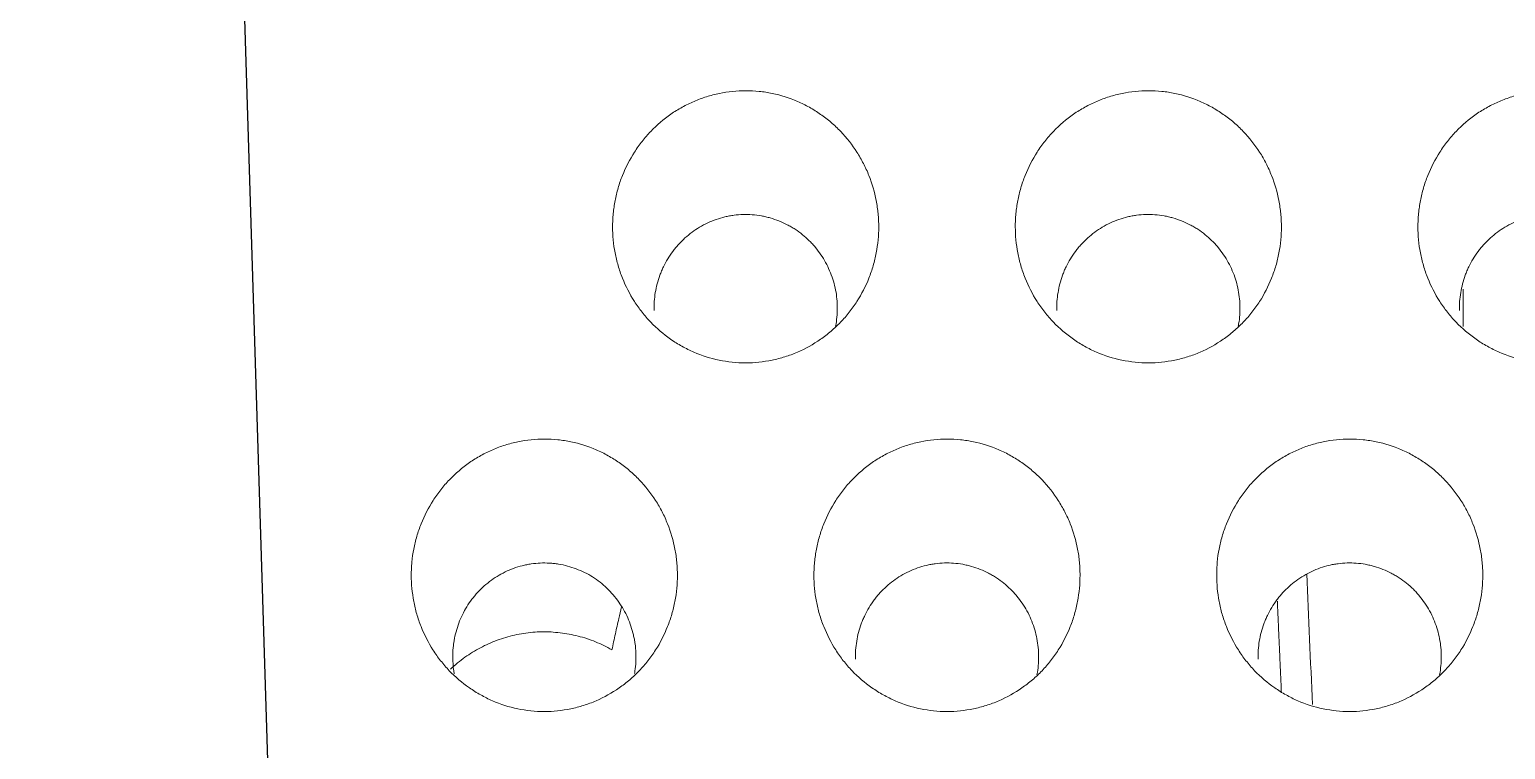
# Model space of a CAD drawing. Header units: inches. Extents: x 3778 to 56227, y -16914 to 35091.
# Drawn here: x 43029.76 to 43040.71, y -12648.61 to -12643.27 of the extents above; entities that cross this region are included whole.
import ezdxf

# ---------------------------------------------------------------- set-up
doc = ezdxf.new("R2010")
doc.units = ezdxf.units.IN
doc.header["$LTSCALE"] = 100
doc.header["$MEASUREMENT"] = 0
doc.linetypes.add('DH-HID2', pattern=[1.2, 0.8, -0.4])
doc.layers.add('2-con', color=2, linetype='Continuous')
doc.layers.add('FU-FURM', color=251, linetype='DH-HID2')
doc.layers.add('mark-B', color=2, linetype='Continuous', lineweight=20)

# ---------------------------------------------------------------- blocks, each defined once
blk = doc.blocks.new('cjscjdeh')
at = {"layer": 'FU-FURM', "color": 8}
blk.add_line((150872.728, 68252.092), (150882.67, 67931.539), dxfattribs=at)
blk = doc.blocks.new('무풍1WAY 대형')
at = {"layer": 'mark-B'}
blk.add_line((-356.348, -433.757), (-356.348, -433.48), dxfattribs=at)
for points, knots in [([(-355.506, -430.621), (-355.572, -430.621), (-355.637, -430.628), (-355.734, -430.648), (-355.766, -430.656), (-355.813, -430.671), (-355.829, -430.676), (-355.859, -430.688), (-355.875, -430.694), (-355.95, -430.727), (-356.007, -430.759), (-356.088, -430.815), (-356.114, -430.835), (-356.164, -430.878), (-356.211, -430.923), (-356.254, -430.972), (-356.284, -431.011), (-356.294, -431.024), (-356.313, -431.05), (-356.322, -431.064), (-356.367, -431.133), (-356.396, -431.191), (-356.432, -431.282), (-356.443, -431.312), (-356.456, -431.36), (-356.461, -431.375), (-356.468, -431.407), (-356.472, -431.423), (-356.487, -431.503), (-356.493, -431.568), (-356.493, -431.649), (-356.493, -431.665), (-356.491, -431.698), (-356.49, -431.714), (-356.485, -431.763), (-356.481, -431.795), (-356.462, -431.89), (-356.444, -431.953), (-356.408, -432.044), (-356.395, -432.074), (-356.365, -432.132), (-356.349, -432.16), (-356.296, -432.242), (-356.256, -432.293), (-356.199, -432.353), (-356.187, -432.364), (-356.164, -432.387), (-356.127, -432.42), (-356.063, -432.47), (-356.007, -432.504), (-355.964, -432.528), (-355.95, -432.536), (-355.92, -432.551), (-355.905, -432.558), (-355.829, -432.59), (-355.767, -432.61), (-355.671, -432.63), (-355.638, -432.635), (-355.572, -432.642), (-355.539, -432.644), (-355.441, -432.644), (-355.375, -432.637), (-355.294, -432.621), (-355.278, -432.617), (-355.246, -432.608), (-355.199, -432.595), (-355.122, -432.566), (-355.063, -432.537), (-355.006, -432.505), (-354.978, -432.488), (-354.897, -432.431), (-354.847, -432.389), (-354.791, -432.33), (-354.779, -432.318), (-354.758, -432.293), (-354.747, -432.28), (-354.717, -432.242), (-354.698, -432.215), (-354.645, -432.133), (-354.616, -432.075), (-354.585, -431.999), (-354.58, -431.983), (-354.569, -431.953), (-354.554, -431.906), (-354.535, -431.827), (-354.526, -431.763), (-354.522, -431.714), (-354.521, -431.698), (-354.519, -431.666), (-354.519, -431.649), (-354.519, -431.567), (-354.525, -431.503), (-354.543, -431.407), (-354.55, -431.376), (-354.564, -431.329), (-354.569, -431.313), (-354.58, -431.282), (-354.585, -431.267), (-354.615, -431.191), (-354.645, -431.133), (-354.697, -431.051), (-354.716, -431.024), (-354.757, -430.973), (-354.778, -430.948), (-354.846, -430.877), (-354.895, -430.835), (-354.963, -430.788), (-354.976, -430.779), (-355.004, -430.761), (-355.019, -430.753), (-355.062, -430.729), (-355.091, -430.714), (-355.181, -430.675), (-355.243, -430.655), (-355.374, -430.628), (-355.439, -430.621), (-355.506, -430.621)], [0, 0, 0, 0, 0.03125, 0.03125, 0.046875, 0.046875, 0.054687, 0.054687, 0.0625, 0.0625, 0.09375, 0.09375, 0.109375, 0.109375, 0.125, 0.140625, 0.140625, 0.148437, 0.148437, 0.15625, 0.15625, 0.1875, 0.1875, 0.203125, 0.203125, 0.210937, 0.210937, 0.21875, 0.21875, 0.25, 0.25, 0.257812, 0.257812, 0.265625, 0.265625, 0.28125, 0.28125, 0.3125, 0.3125, 0.328125, 0.328125, 0.34375, 0.34375, 0.375, 0.375, 0.382812, 0.382812, 0.390625, 0.40625, 0.421875, 0.421875, 0.429687, 0.429687, 0.4375, 0.4375, 0.46875, 0.46875, 0.484375, 0.484375, 0.5, 0.5, 0.53125, 0.53125, 0.539062, 0.539062, 0.546875, 0.5625, 0.578125, 0.578125, 0.59375, 0.59375, 0.625, 0.625, 0.632812, 0.632812, 0.640625, 0.640625, 0.65625, 0.65625, 0.6875, 0.6875, 0.695312, 0.695312, 0.703125, 0.71875, 0.734375, 0.734375, 0.742187, 0.742187, 0.75, 0.75, 0.78125, 0.78125, 0.796875, 0.796875, 0.804687, 0.804687, 0.8125, 0.8125, 0.84375, 0.84375, 0.859375, 0.859375, 0.875, 0.875, 0.90625, 0.90625, 0.914062, 0.914062, 0.921875, 0.921875, 0.9375, 0.9375, 0.96875, 0.96875, 1, 1, 1, 1]), ([(-352.518, -430.621), (-352.585, -430.621), (-352.65, -430.628), (-352.746, -430.648), (-352.778, -430.656), (-352.825, -430.671), (-352.841, -430.676), (-352.872, -430.688), (-352.887, -430.694), (-352.963, -430.727), (-353.02, -430.759), (-353.1, -430.815), (-353.127, -430.835), (-353.177, -430.878), (-353.224, -430.923), (-353.267, -430.972), (-353.297, -431.011), (-353.307, -431.024), (-353.326, -431.05), (-353.335, -431.064), (-353.379, -431.133), (-353.409, -431.191), (-353.445, -431.282), (-353.455, -431.312), (-353.469, -431.36), (-353.473, -431.375), (-353.481, -431.407), (-353.484, -431.423), (-353.499, -431.503), (-353.505, -431.568), (-353.505, -431.649), (-353.505, -431.665), (-353.503, -431.698), (-353.502, -431.714), (-353.498, -431.763), (-353.493, -431.795), (-353.475, -431.89), (-353.457, -431.953), (-353.421, -432.044), (-353.407, -432.074), (-353.377, -432.132), (-353.361, -432.16), (-353.309, -432.242), (-353.269, -432.293), (-353.212, -432.353), (-353.2, -432.364), (-353.176, -432.387), (-353.139, -432.42), (-353.075, -432.47), (-353.02, -432.504), (-352.977, -432.528), (-352.962, -432.536), (-352.933, -432.551), (-352.917, -432.558), (-352.842, -432.59), (-352.779, -432.61), (-352.683, -432.63), (-352.651, -432.635), (-352.584, -432.642), (-352.552, -432.644), (-352.453, -432.644), (-352.388, -432.637), (-352.307, -432.621), (-352.291, -432.617), (-352.259, -432.608), (-352.211, -432.595), (-352.134, -432.566), (-352.076, -432.537), (-352.018, -432.505), (-351.99, -432.488), (-351.909, -432.431), (-351.86, -432.389), (-351.803, -432.33), (-351.792, -432.318), (-351.77, -432.293), (-351.76, -432.28), (-351.729, -432.242), (-351.71, -432.215), (-351.658, -432.133), (-351.628, -432.075), (-351.598, -431.999), (-351.592, -431.983), (-351.582, -431.953), (-351.567, -431.906), (-351.548, -431.827), (-351.539, -431.763), (-351.534, -431.714), (-351.533, -431.698), (-351.531, -431.666), (-351.531, -431.649), (-351.531, -431.567), (-351.537, -431.503), (-351.555, -431.407), (-351.563, -431.376), (-351.576, -431.329), (-351.581, -431.313), (-351.592, -431.282), (-351.598, -431.267), (-351.628, -431.191), (-351.657, -431.133), (-351.71, -431.051), (-351.729, -431.024), (-351.769, -430.973), (-351.791, -430.948), (-351.858, -430.877), (-351.908, -430.835), (-351.975, -430.788), (-351.989, -430.779), (-352.017, -430.761), (-352.031, -430.753), (-352.074, -430.729), (-352.104, -430.714), (-352.193, -430.675), (-352.256, -430.655), (-352.386, -430.628), (-352.452, -430.621), (-352.518, -430.621)], [0, 0, 0, 0, 0.03125, 0.03125, 0.046875, 0.046875, 0.054688, 0.054688, 0.0625, 0.0625, 0.09375, 0.09375, 0.109375, 0.109375, 0.125, 0.140625, 0.140625, 0.148438, 0.148438, 0.15625, 0.15625, 0.1875, 0.1875, 0.203125, 0.203125, 0.210938, 0.210938, 0.21875, 0.21875, 0.25, 0.25, 0.257813, 0.257813, 0.265625, 0.265625, 0.28125, 0.28125, 0.3125, 0.3125, 0.328125, 0.328125, 0.34375, 0.34375, 0.375, 0.375, 0.382813, 0.382813, 0.390625, 0.40625, 0.421875, 0.421875, 0.429688, 0.429688, 0.4375, 0.4375, 0.46875, 0.46875, 0.484375, 0.484375, 0.5, 0.5, 0.53125, 0.53125, 0.539063, 0.539063, 0.546875, 0.5625, 0.578125, 0.578125, 0.59375, 0.59375, 0.625, 0.625, 0.632813, 0.632813, 0.640625, 0.640625, 0.65625, 0.65625, 0.6875, 0.6875, 0.695313, 0.695313, 0.703125, 0.71875, 0.734375, 0.734375, 0.742187, 0.742187, 0.75, 0.75, 0.78125, 0.78125, 0.796875, 0.796875, 0.804687, 0.804687, 0.8125, 0.8125, 0.84375, 0.84375, 0.859375, 0.859375, 0.875, 0.875, 0.90625, 0.90625, 0.914062, 0.914062, 0.921875, 0.921875, 0.9375, 0.9375, 0.96875, 0.96875, 1, 1, 1, 1]), ([(-349.531, -430.621), (-349.597, -430.621), (-349.662, -430.628), (-349.759, -430.648), (-349.79, -430.656), (-349.838, -430.671), (-349.853, -430.676), (-349.884, -430.688), (-349.9, -430.694), (-349.975, -430.727), (-350.032, -430.759), (-350.113, -430.815), (-350.139, -430.835), (-350.189, -430.878), (-350.236, -430.923), (-350.279, -430.972), (-350.309, -431.011), (-350.319, -431.024), (-350.338, -431.05), (-350.347, -431.064), (-350.392, -431.133), (-350.421, -431.191), (-350.457, -431.282), (-350.468, -431.312), (-350.481, -431.36), (-350.485, -431.375), (-350.493, -431.407), (-350.497, -431.423), (-350.512, -431.503), (-350.518, -431.568), (-350.518, -431.649), (-350.517, -431.665), (-350.516, -431.698), (-350.515, -431.714), (-350.51, -431.763), (-350.506, -431.795), (-350.487, -431.89), (-350.469, -431.953), (-350.433, -432.044), (-350.42, -432.074), (-350.39, -432.132), (-350.374, -432.16), (-350.321, -432.242), (-350.281, -432.293), (-350.224, -432.353), (-350.212, -432.364), (-350.188, -432.387), (-350.152, -432.42), (-350.088, -432.47), (-350.032, -432.504), (-349.989, -432.528), (-349.975, -432.536), (-349.945, -432.551), (-349.93, -432.558), (-349.854, -432.59), (-349.792, -432.61), (-349.696, -432.63), (-349.663, -432.635), (-349.597, -432.642), (-349.564, -432.644), (-349.466, -432.644), (-349.4, -432.637), (-349.319, -432.621), (-349.303, -432.617), (-349.271, -432.608), (-349.224, -432.595), (-349.147, -432.566), (-349.088, -432.537), (-349.031, -432.505), (-349.002, -432.488), (-348.922, -432.431), (-348.872, -432.389), (-348.815, -432.33), (-348.804, -432.318), (-348.783, -432.293), (-348.772, -432.28), (-348.742, -432.242), (-348.723, -432.215), (-348.67, -432.133), (-348.641, -432.075), (-348.61, -431.999), (-348.605, -431.983), (-348.594, -431.953), (-348.579, -431.906), (-348.56, -431.827), (-348.551, -431.763), (-348.547, -431.714), (-348.545, -431.698), (-348.544, -431.666), (-348.543, -431.649), (-348.543, -431.567), (-348.55, -431.503), (-348.568, -431.407), (-348.575, -431.376), (-348.589, -431.329), (-348.594, -431.313), (-348.604, -431.282), (-348.61, -431.267), (-348.64, -431.191), (-348.67, -431.133), (-348.722, -431.051), (-348.741, -431.024), (-348.782, -430.973), (-348.803, -430.948), (-348.871, -430.877), (-348.92, -430.835), (-348.988, -430.788), (-349.001, -430.779), (-349.029, -430.761), (-349.044, -430.753), (-349.087, -430.729), (-349.116, -430.714), (-349.206, -430.675), (-349.268, -430.655), (-349.398, -430.628), (-349.464, -430.621), (-349.531, -430.621)], [0, 0, 0, 0, 0.03125, 0.03125, 0.046875, 0.046875, 0.054688, 0.054688, 0.0625, 0.0625, 0.09375, 0.09375, 0.109375, 0.109375, 0.125, 0.140625, 0.140625, 0.148438, 0.148438, 0.15625, 0.15625, 0.1875, 0.1875, 0.203125, 0.203125, 0.210938, 0.210938, 0.21875, 0.21875, 0.25, 0.25, 0.257813, 0.257813, 0.265625, 0.265625, 0.28125, 0.28125, 0.3125, 0.3125, 0.328125, 0.328125, 0.34375, 0.34375, 0.375, 0.375, 0.382813, 0.382813, 0.390625, 0.40625, 0.421875, 0.421875, 0.429688, 0.429688, 0.4375, 0.4375, 0.46875, 0.46875, 0.484375, 0.484375, 0.5, 0.5, 0.53125, 0.53125, 0.539063, 0.539063, 0.546875, 0.5625, 0.578125, 0.578125, 0.59375, 0.59375, 0.625, 0.625, 0.632813, 0.632813, 0.640625, 0.640625, 0.65625, 0.65625, 0.6875, 0.6875, 0.695313, 0.695313, 0.703125, 0.71875, 0.734375, 0.734375, 0.742187, 0.742187, 0.75, 0.75, 0.78125, 0.78125, 0.796875, 0.796875, 0.804687, 0.804687, 0.8125, 0.8125, 0.84375, 0.84375, 0.859375, 0.859375, 0.875, 0.875, 0.90625, 0.90625, 0.914062, 0.914062, 0.921875, 0.921875, 0.9375, 0.9375, 0.96875, 0.96875, 1, 1, 1, 1]), ([(-356.173, -430.893), (-356.174, -430.899), (-356.175, -430.906), (-356.183, -430.956), (-356.186, -431), (-356.185, -431.068), (-356.183, -431.09), (-356.178, -431.135), (-356.174, -431.157), (-356.16, -431.222), (-356.146, -431.265), (-356.111, -431.348), (-356.089, -431.388), (-356.051, -431.443), (-356.038, -431.461), (-356.016, -431.487), (-356.009, -431.496), (-355.994, -431.513), (-355.986, -431.521), (-355.946, -431.56), (-355.911, -431.589), (-355.864, -431.62), (-355.854, -431.626), (-355.834, -431.637), (-355.824, -431.643), (-355.794, -431.659), (-355.753, -431.677), (-355.7, -431.696), (-355.667, -431.704), (-355.645, -431.709), (-355.633, -431.712), (-355.577, -431.722), (-355.532, -431.725), (-355.464, -431.723), (-355.442, -431.721), (-355.408, -431.717), (-355.397, -431.715), (-355.374, -431.711), (-355.363, -431.708), (-355.308, -431.695), (-355.266, -431.681), (-355.204, -431.652), (-355.184, -431.641), (-355.145, -431.618), (-355.126, -431.606), (-355.072, -431.565), (-355.039, -431.535), (-355, -431.493), (-354.993, -431.485), (-354.979, -431.467), (-354.972, -431.458), (-354.952, -431.431), (-354.927, -431.394), (-354.9, -431.345), (-354.886, -431.314), (-354.878, -431.294), (-354.873, -431.283), (-354.854, -431.23), (-354.831, -431.144), (-354.825, -431.055), (-354.826, -431.01)], [0, 0, 0, 0, 0.008227, 0.008227, 0.066566, 0.066566, 0.095736, 0.095736, 0.124906, 0.124906, 0.183246, 0.183246, 0.241585, 0.241585, 0.270755, 0.270755, 0.28534, 0.28534, 0.299925, 0.299925, 0.358264, 0.358264, 0.372849, 0.372849, 0.387434, 0.387434, 0.416604, 0.445774, 0.460359, 0.460359, 0.474944, 0.474944, 0.533283, 0.533283, 0.562453, 0.562453, 0.577038, 0.577038, 0.591623, 0.591623, 0.649962, 0.649962, 0.679132, 0.679132, 0.708302, 0.708302, 0.766642, 0.766642, 0.781227, 0.781227, 0.795811, 0.795811, 0.824981, 0.854151, 0.868736, 0.868736, 0.883321, 0.883321, 0.94166, 1, 1, 1, 1]), ([(-353.185, -430.893), (-353.186, -430.899), (-353.188, -430.906), (-353.196, -430.956), (-353.199, -431), (-353.197, -431.068), (-353.196, -431.09), (-353.19, -431.135), (-353.186, -431.157), (-353.172, -431.222), (-353.159, -431.265), (-353.123, -431.348), (-353.102, -431.388), (-353.064, -431.443), (-353.05, -431.461), (-353.029, -431.487), (-353.021, -431.496), (-353.006, -431.513), (-352.998, -431.521), (-352.958, -431.56), (-352.923, -431.589), (-352.876, -431.62), (-352.866, -431.626), (-352.847, -431.637), (-352.837, -431.643), (-352.807, -431.659), (-352.765, -431.677), (-352.712, -431.696), (-352.679, -431.704), (-352.657, -431.709), (-352.646, -431.712), (-352.59, -431.722), (-352.545, -431.725), (-352.477, -431.723), (-352.454, -431.721), (-352.42, -431.717), (-352.409, -431.715), (-352.387, -431.711), (-352.376, -431.708), (-352.32, -431.695), (-352.278, -431.681), (-352.216, -431.652), (-352.196, -431.641), (-352.157, -431.618), (-352.138, -431.606), (-352.084, -431.565), (-352.051, -431.535), (-352.013, -431.493), (-352.005, -431.485), (-351.991, -431.467), (-351.984, -431.458), (-351.964, -431.431), (-351.939, -431.394), (-351.913, -431.345), (-351.899, -431.314), (-351.89, -431.294), (-351.886, -431.283), (-351.866, -431.23), (-351.844, -431.144), (-351.838, -431.055), (-351.839, -431.01)], [0, 0, 0, 0, 0.008227, 0.008227, 0.066566, 0.066566, 0.095736, 0.095736, 0.124906, 0.124906, 0.183246, 0.183246, 0.241585, 0.241585, 0.270755, 0.270755, 0.28534, 0.28534, 0.299925, 0.299925, 0.358264, 0.358264, 0.372849, 0.372849, 0.387434, 0.387434, 0.416604, 0.445774, 0.460359, 0.460359, 0.474944, 0.474944, 0.533283, 0.533283, 0.562453, 0.562453, 0.577038, 0.577038, 0.591623, 0.591623, 0.649962, 0.649962, 0.679132, 0.679132, 0.708302, 0.708302, 0.766642, 0.766642, 0.781226, 0.781226, 0.795811, 0.795811, 0.824981, 0.854151, 0.868736, 0.868736, 0.883321, 0.883321, 0.94166, 1, 1, 1, 1]), ([(-348.862, -430.9), (-348.856, -430.932), (-348.853, -430.965), (-348.851, -431.02), (-348.851, -431.042), (-348.852, -431.076), (-348.853, -431.087), (-348.856, -431.11), (-348.857, -431.121), (-348.865, -431.176), (-348.876, -431.219), (-348.898, -431.283), (-348.906, -431.304), (-348.925, -431.345), (-348.946, -431.385), (-348.976, -431.432), (-348.997, -431.459), (-349.011, -431.476), (-349.018, -431.485), (-349.056, -431.528), (-349.088, -431.558), (-349.142, -431.599), (-349.161, -431.612), (-349.199, -431.636), (-349.219, -431.647), (-349.28, -431.677), (-349.323, -431.692), (-349.378, -431.706), (-349.389, -431.709), (-349.411, -431.713), (-349.422, -431.715), (-349.456, -431.72), (-349.501, -431.724), (-349.557, -431.724), (-349.591, -431.721), (-349.614, -431.719), (-349.625, -431.717), (-349.682, -431.708), (-349.725, -431.696), (-349.788, -431.672), (-349.809, -431.663), (-349.85, -431.643), (-349.87, -431.632), (-349.927, -431.595), (-349.962, -431.568), (-350.011, -431.521), (-350.026, -431.504), (-350.056, -431.47), (-350.07, -431.452), (-350.108, -431.398), (-350.13, -431.359), (-350.149, -431.317)], [0, 0, 0, 0, 0.049752, 0.049752, 0.083689, 0.083689, 0.100658, 0.100658, 0.117627, 0.117627, 0.185501, 0.185501, 0.219439, 0.219439, 0.253376, 0.287314, 0.304282, 0.304282, 0.321251, 0.321251, 0.389126, 0.389126, 0.423064, 0.423064, 0.457001, 0.457001, 0.524876, 0.524876, 0.541845, 0.541845, 0.558813, 0.558813, 0.592751, 0.626688, 0.643657, 0.643657, 0.660626, 0.660626, 0.7285, 0.7285, 0.762438, 0.762438, 0.796375, 0.796375, 0.86425, 0.86425, 0.898188, 0.898188, 0.932125, 0.932125, 1, 1, 1, 1]), ([(-350.149, -431.317), (-350.167, -431.276), (-350.181, -431.233), (-350.194, -431.179), (-350.197, -431.168), (-350.201, -431.146), (-350.202, -431.134), (-350.207, -431.101), (-350.209, -431.079), (-350.212, -431.012), (-350.209, -430.967), (-350.202, -430.916), (-350.201, -430.91), (-350.2, -430.904)], [0, 0, 0, 0, 0.318118, 0.318118, 0.397647, 0.397647, 0.477177, 0.477177, 0.636235, 0.636235, 0.954353, 0.954353, 1, 1, 1, 1]), ([(-348.834, -430.935), (-348.851, -430.951), (-348.869, -430.967), (-348.905, -430.997), (-348.923, -431.01), (-348.96, -431.037), (-348.979, -431.049), (-349.036, -431.085), (-349.076, -431.106), (-349.138, -431.133), (-349.159, -431.142), (-349.201, -431.158), (-349.223, -431.165), (-349.288, -431.184), (-349.377, -431.204), (-349.467, -431.212), (-349.535, -431.213), (-349.558, -431.213), (-349.603, -431.21), (-349.626, -431.208), (-349.693, -431.2), (-349.737, -431.192), (-349.803, -431.175), (-349.825, -431.169), (-349.868, -431.155), (-349.889, -431.147), (-349.953, -431.121), (-349.993, -431.102), (-350.032, -431.079)], [0, 0, 0, 0, 0.055762, 0.055762, 0.10822, 0.10822, 0.160677, 0.160677, 0.265593, 0.265593, 0.31805, 0.31805, 0.370508, 0.370508, 0.475423, 0.580339, 0.580339, 0.632796, 0.632796, 0.685254, 0.685254, 0.790169, 0.790169, 0.842627, 0.842627, 0.895085, 0.895085, 1, 1, 1, 1]), ([(-350.032, -431.079), (-350.041, -431.119), (-350.049, -431.159), (-350.066, -431.236), (-350.075, -431.274), (-350.09, -431.34), (-350.097, -431.369), (-350.104, -431.397)], [0, 0, 0, 0, 0.355625, 0.355625, 0.711251, 0.711251, 1, 1, 1, 1]), ([(-357, -433.209), (-357.066, -433.209), (-357.131, -433.216), (-357.227, -433.236), (-357.259, -433.244), (-357.306, -433.259), (-357.322, -433.264), (-357.353, -433.276), (-357.368, -433.282), (-357.444, -433.314), (-357.501, -433.346), (-357.582, -433.403), (-357.608, -433.423), (-357.658, -433.466), (-357.705, -433.51), (-357.748, -433.559), (-357.778, -433.598), (-357.788, -433.611), (-357.807, -433.638), (-357.816, -433.651), (-357.86, -433.72), (-357.89, -433.778), (-357.926, -433.869), (-357.936, -433.899), (-357.95, -433.946), (-357.954, -433.962), (-357.962, -433.994), (-357.965, -434.01), (-357.981, -434.09), (-357.987, -434.154), (-357.987, -434.235), (-357.986, -434.252), (-357.985, -434.284), (-357.984, -434.301), (-357.979, -434.349), (-357.974, -434.382), (-357.956, -434.477), (-357.938, -434.539), (-357.902, -434.63), (-357.888, -434.66), (-357.859, -434.718), (-357.842, -434.746), (-357.79, -434.828), (-357.75, -434.879), (-357.693, -434.939), (-357.681, -434.95), (-357.657, -434.973), (-357.621, -435.006), (-357.556, -435.055), (-357.501, -435.09), (-357.458, -435.114), (-357.443, -435.122), (-357.414, -435.136), (-357.399, -435.143), (-357.323, -435.176), (-357.261, -435.196), (-357.164, -435.216), (-357.132, -435.221), (-357.066, -435.228), (-357.033, -435.229), (-356.934, -435.23), (-356.869, -435.223), (-356.788, -435.206), (-356.772, -435.202), (-356.74, -435.194), (-356.693, -435.18), (-356.616, -435.152), (-356.557, -435.123), (-356.5, -435.091), (-356.471, -435.074), (-356.391, -435.017), (-356.341, -434.975), (-356.284, -434.916), (-356.273, -434.904), (-356.252, -434.879), (-356.241, -434.866), (-356.211, -434.828), (-356.192, -434.801), (-356.139, -434.719), (-356.11, -434.661), (-356.079, -434.585), (-356.074, -434.57), (-356.063, -434.539), (-356.048, -434.492), (-356.029, -434.414), (-356.02, -434.35), (-356.015, -434.301), (-356.014, -434.285), (-356.013, -434.252), (-356.012, -434.236), (-356.012, -434.154), (-356.018, -434.09), (-356.037, -433.994), (-356.044, -433.963), (-356.058, -433.916), (-356.063, -433.9), (-356.073, -433.869), (-356.079, -433.854), (-356.109, -433.778), (-356.139, -433.721), (-356.191, -433.638), (-356.21, -433.612), (-356.251, -433.56), (-356.272, -433.535), (-356.34, -433.465), (-356.389, -433.422), (-356.457, -433.375), (-356.47, -433.366), (-356.498, -433.349), (-356.513, -433.34), (-356.556, -433.316), (-356.585, -433.302), (-356.675, -433.263), (-356.737, -433.243), (-356.867, -433.216), (-356.933, -433.209), (-357, -433.209)], [0, 0, 0, 0, 0.03125, 0.03125, 0.046875, 0.046875, 0.054687, 0.054687, 0.0625, 0.0625, 0.09375, 0.09375, 0.109375, 0.109375, 0.125, 0.140625, 0.140625, 0.148437, 0.148437, 0.15625, 0.15625, 0.1875, 0.1875, 0.203125, 0.203125, 0.210937, 0.210937, 0.21875, 0.21875, 0.25, 0.25, 0.257812, 0.257812, 0.265625, 0.265625, 0.28125, 0.28125, 0.3125, 0.3125, 0.328125, 0.328125, 0.34375, 0.34375, 0.375, 0.375, 0.382812, 0.382812, 0.390625, 0.40625, 0.421875, 0.421875, 0.429687, 0.429687, 0.4375, 0.4375, 0.46875, 0.46875, 0.484375, 0.484375, 0.5, 0.5, 0.53125, 0.53125, 0.539062, 0.539062, 0.546875, 0.5625, 0.578125, 0.578125, 0.59375, 0.59375, 0.625, 0.625, 0.632812, 0.632812, 0.640625, 0.640625, 0.65625, 0.65625, 0.6875, 0.6875, 0.695312, 0.695312, 0.703125, 0.71875, 0.734375, 0.734375, 0.742187, 0.742187, 0.75, 0.75, 0.78125, 0.78125, 0.796875, 0.796875, 0.804687, 0.804687, 0.8125, 0.8125, 0.84375, 0.84375, 0.859375, 0.859375, 0.875, 0.875, 0.90625, 0.90625, 0.914062, 0.914062, 0.921875, 0.921875, 0.9375, 0.9375, 0.96875, 0.96875, 1, 1, 1, 1]), ([(-354.012, -433.209), (-354.078, -433.209), (-354.144, -433.216), (-354.24, -433.236), (-354.272, -433.244), (-354.319, -433.259), (-354.335, -433.264), (-354.366, -433.276), (-354.381, -433.282), (-354.456, -433.314), (-354.513, -433.346), (-354.594, -433.403), (-354.62, -433.423), (-354.67, -433.466), (-354.718, -433.51), (-354.76, -433.559), (-354.791, -433.598), (-354.8, -433.611), (-354.819, -433.638), (-354.829, -433.651), (-354.873, -433.72), (-354.902, -433.778), (-354.938, -433.869), (-354.949, -433.899), (-354.963, -433.946), (-354.967, -433.962), (-354.974, -433.994), (-354.978, -434.01), (-354.993, -434.09), (-354.999, -434.154), (-354.999, -434.235), (-354.999, -434.252), (-354.997, -434.284), (-354.996, -434.301), (-354.991, -434.349), (-354.987, -434.382), (-354.969, -434.477), (-354.951, -434.539), (-354.914, -434.63), (-354.901, -434.66), (-354.871, -434.718), (-354.855, -434.746), (-354.802, -434.828), (-354.762, -434.879), (-354.705, -434.939), (-354.693, -434.95), (-354.67, -434.973), (-354.633, -435.006), (-354.569, -435.055), (-354.513, -435.09), (-354.47, -435.114), (-354.456, -435.122), (-354.426, -435.136), (-354.411, -435.143), (-354.336, -435.176), (-354.273, -435.196), (-354.177, -435.216), (-354.144, -435.221), (-354.078, -435.228), (-354.045, -435.229), (-353.947, -435.23), (-353.882, -435.223), (-353.801, -435.206), (-353.785, -435.202), (-353.753, -435.194), (-353.705, -435.18), (-353.628, -435.152), (-353.57, -435.123), (-353.512, -435.091), (-353.484, -435.074), (-353.403, -435.017), (-353.353, -434.975), (-353.297, -434.916), (-353.286, -434.904), (-353.264, -434.879), (-353.254, -434.866), (-353.223, -434.828), (-353.204, -434.801), (-353.152, -434.719), (-353.122, -434.661), (-353.092, -434.585), (-353.086, -434.57), (-353.075, -434.539), (-353.061, -434.492), (-353.042, -434.414), (-353.033, -434.35), (-353.028, -434.301), (-353.027, -434.285), (-353.025, -434.252), (-353.025, -434.236), (-353.025, -434.154), (-353.031, -434.09), (-353.049, -433.994), (-353.057, -433.963), (-353.07, -433.916), (-353.075, -433.9), (-353.086, -433.869), (-353.092, -433.854), (-353.122, -433.778), (-353.151, -433.721), (-353.204, -433.638), (-353.223, -433.612), (-353.263, -433.56), (-353.285, -433.535), (-353.352, -433.465), (-353.402, -433.422), (-353.469, -433.375), (-353.483, -433.366), (-353.511, -433.349), (-353.525, -433.34), (-353.568, -433.316), (-353.597, -433.302), (-353.687, -433.263), (-353.75, -433.243), (-353.88, -433.216), (-353.946, -433.209), (-354.012, -433.209)], [0, 0, 0, 0, 0.03125, 0.03125, 0.046875, 0.046875, 0.054687, 0.054687, 0.0625, 0.0625, 0.09375, 0.09375, 0.109375, 0.109375, 0.125, 0.140625, 0.140625, 0.148437, 0.148437, 0.15625, 0.15625, 0.1875, 0.1875, 0.203125, 0.203125, 0.210937, 0.210937, 0.21875, 0.21875, 0.25, 0.25, 0.257813, 0.257813, 0.265625, 0.265625, 0.28125, 0.28125, 0.3125, 0.3125, 0.328125, 0.328125, 0.34375, 0.34375, 0.375, 0.375, 0.382813, 0.382813, 0.390625, 0.40625, 0.421875, 0.421875, 0.429688, 0.429688, 0.4375, 0.4375, 0.46875, 0.46875, 0.484375, 0.484375, 0.5, 0.5, 0.53125, 0.53125, 0.539063, 0.539063, 0.546875, 0.5625, 0.578125, 0.578125, 0.59375, 0.59375, 0.625, 0.625, 0.632813, 0.632813, 0.640625, 0.640625, 0.65625, 0.65625, 0.6875, 0.6875, 0.695313, 0.695313, 0.703125, 0.71875, 0.734375, 0.734375, 0.742188, 0.742188, 0.75, 0.75, 0.78125, 0.78125, 0.796875, 0.796875, 0.804688, 0.804688, 0.8125, 0.8125, 0.84375, 0.84375, 0.859375, 0.859375, 0.875, 0.875, 0.90625, 0.90625, 0.914063, 0.914063, 0.921875, 0.921875, 0.9375, 0.9375, 0.96875, 0.96875, 1, 1, 1, 1]), ([(-351.024, -433.209), (-351.091, -433.209), (-351.156, -433.216), (-351.252, -433.236), (-351.284, -433.244), (-351.331, -433.259), (-351.347, -433.264), (-351.378, -433.276), (-351.393, -433.282), (-351.469, -433.314), (-351.526, -433.346), (-351.606, -433.403), (-351.633, -433.423), (-351.683, -433.466), (-351.73, -433.51), (-351.773, -433.559), (-351.803, -433.598), (-351.813, -433.611), (-351.832, -433.638), (-351.841, -433.651), (-351.885, -433.72), (-351.915, -433.778), (-351.951, -433.869), (-351.961, -433.899), (-351.975, -433.946), (-351.979, -433.962), (-351.987, -433.994), (-351.99, -434.01), (-352.005, -434.09), (-352.012, -434.154), (-352.012, -434.235), (-352.011, -434.252), (-352.01, -434.284), (-352.008, -434.301), (-352.004, -434.349), (-351.999, -434.382), (-351.981, -434.477), (-351.963, -434.539), (-351.927, -434.63), (-351.913, -434.66), (-351.883, -434.718), (-351.867, -434.746), (-351.815, -434.828), (-351.775, -434.879), (-351.718, -434.939), (-351.706, -434.95), (-351.682, -434.973), (-351.646, -435.006), (-351.581, -435.055), (-351.526, -435.09), (-351.483, -435.114), (-351.468, -435.122), (-351.439, -435.136), (-351.424, -435.143), (-351.348, -435.176), (-351.286, -435.196), (-351.189, -435.216), (-351.157, -435.221), (-351.091, -435.228), (-351.058, -435.229), (-350.959, -435.23), (-350.894, -435.223), (-350.813, -435.206), (-350.797, -435.202), (-350.765, -435.194), (-350.717, -435.18), (-350.641, -435.152), (-350.582, -435.123), (-350.525, -435.091), (-350.496, -435.074), (-350.415, -435.017), (-350.366, -434.975), (-350.309, -434.916), (-350.298, -434.904), (-350.277, -434.879), (-350.266, -434.866), (-350.236, -434.828), (-350.217, -434.801), (-350.164, -434.719), (-350.134, -434.661), (-350.104, -434.585), (-350.098, -434.57), (-350.088, -434.539), (-350.073, -434.492), (-350.054, -434.414), (-350.045, -434.35), (-350.04, -434.301), (-350.039, -434.285), (-350.038, -434.252), (-350.037, -434.236), (-350.037, -434.154), (-350.043, -434.09), (-350.062, -433.994), (-350.069, -433.963), (-350.083, -433.916), (-350.088, -433.9), (-350.098, -433.869), (-350.104, -433.854), (-350.134, -433.778), (-350.164, -433.721), (-350.216, -433.638), (-350.235, -433.612), (-350.276, -433.56), (-350.297, -433.535), (-350.365, -433.465), (-350.414, -433.422), (-350.481, -433.375), (-350.495, -433.366), (-350.523, -433.349), (-350.537, -433.34), (-350.581, -433.316), (-350.61, -433.302), (-350.7, -433.263), (-350.762, -433.243), (-350.892, -433.216), (-350.958, -433.209), (-351.024, -433.209)], [0, 0, 0, 0, 0.03125, 0.03125, 0.046875, 0.046875, 0.054687, 0.054687, 0.0625, 0.0625, 0.09375, 0.09375, 0.109375, 0.109375, 0.125, 0.140625, 0.140625, 0.148437, 0.148437, 0.15625, 0.15625, 0.1875, 0.1875, 0.203125, 0.203125, 0.210937, 0.210937, 0.21875, 0.21875, 0.25, 0.25, 0.257812, 0.257812, 0.265625, 0.265625, 0.28125, 0.28125, 0.3125, 0.3125, 0.328125, 0.328125, 0.34375, 0.34375, 0.375, 0.375, 0.382812, 0.382812, 0.390625, 0.40625, 0.421875, 0.421875, 0.429687, 0.429687, 0.4375, 0.4375, 0.46875, 0.46875, 0.484375, 0.484375, 0.5, 0.5, 0.53125, 0.53125, 0.539062, 0.539062, 0.546875, 0.5625, 0.578125, 0.578125, 0.59375, 0.59375, 0.625, 0.625, 0.632812, 0.632812, 0.640625, 0.640625, 0.65625, 0.65625, 0.6875, 0.6875, 0.695312, 0.695312, 0.703125, 0.71875, 0.734375, 0.734375, 0.742187, 0.742187, 0.75, 0.75, 0.78125, 0.78125, 0.796875, 0.796875, 0.804687, 0.804687, 0.8125, 0.8125, 0.84375, 0.84375, 0.859375, 0.859375, 0.875, 0.875, 0.90625, 0.90625, 0.914062, 0.914062, 0.921875, 0.921875, 0.9375, 0.9375, 0.96875, 0.96875, 1, 1, 1, 1]), ([(-357.667, -433.481), (-357.668, -433.487), (-357.669, -433.493), (-357.677, -433.543), (-357.68, -433.588), (-357.679, -433.655), (-357.677, -433.678), (-357.672, -433.722), (-357.668, -433.744), (-357.654, -433.81), (-357.64, -433.852), (-357.605, -433.935), (-357.583, -433.975), (-357.545, -434.03), (-357.532, -434.048), (-357.51, -434.074), (-357.503, -434.083), (-357.487, -434.1), (-357.48, -434.108), (-357.439, -434.147), (-357.404, -434.176), (-357.357, -434.207), (-357.348, -434.213), (-357.328, -434.224), (-357.318, -434.23), (-357.288, -434.245), (-357.247, -434.264), (-357.193, -434.282), (-357.16, -434.291), (-357.138, -434.296), (-357.127, -434.298), (-357.071, -434.308), (-357.026, -434.312), (-356.958, -434.31), (-356.936, -434.308), (-356.902, -434.303), (-356.89, -434.302), (-356.868, -434.298), (-356.857, -434.295), (-356.802, -434.282), (-356.759, -434.267), (-356.698, -434.239), (-356.677, -434.228), (-356.638, -434.205), (-356.62, -434.192), (-356.566, -434.152), (-356.532, -434.122), (-356.494, -434.08), (-356.487, -434.072), (-356.472, -434.054), (-356.465, -434.045), (-356.445, -434.018), (-356.42, -433.981), (-356.394, -433.932), (-356.38, -433.902), (-356.371, -433.881), (-356.367, -433.87), (-356.348, -433.817), (-356.325, -433.731), (-356.319, -433.643), (-356.32, -433.597)], [0, 0, 0, 0, 0.00808, 0.00808, 0.066428, 0.066428, 0.095603, 0.095603, 0.124777, 0.124777, 0.183125, 0.183125, 0.241473, 0.241473, 0.270647, 0.270647, 0.285234, 0.285234, 0.299821, 0.299821, 0.35817, 0.35817, 0.372757, 0.372757, 0.387344, 0.387344, 0.416518, 0.445692, 0.460279, 0.460279, 0.474866, 0.474866, 0.533214, 0.533214, 0.562388, 0.562388, 0.576975, 0.576975, 0.591562, 0.591562, 0.649911, 0.649911, 0.679085, 0.679085, 0.708259, 0.708259, 0.766607, 0.766607, 0.781194, 0.781194, 0.795781, 0.795781, 0.824955, 0.854129, 0.868716, 0.868716, 0.883304, 0.883304, 0.941652, 1, 1, 1, 1]), ([(-354.679, -433.481), (-354.68, -433.487), (-354.681, -433.493), (-354.69, -433.543), (-354.693, -433.588), (-354.691, -433.655), (-354.689, -433.678), (-354.684, -433.722), (-354.68, -433.744), (-354.666, -433.81), (-354.653, -433.852), (-354.617, -433.935), (-354.595, -433.975), (-354.558, -434.03), (-354.544, -434.048), (-354.523, -434.074), (-354.515, -434.083), (-354.5, -434.1), (-354.492, -434.108), (-354.452, -434.147), (-354.417, -434.176), (-354.37, -434.207), (-354.36, -434.213), (-354.34, -434.224), (-354.33, -434.23), (-354.3, -434.245), (-354.259, -434.264), (-354.206, -434.282), (-354.173, -434.291), (-354.151, -434.296), (-354.14, -434.298), (-354.083, -434.308), (-354.038, -434.312), (-353.971, -434.31), (-353.948, -434.308), (-353.914, -434.303), (-353.903, -434.302), (-353.88, -434.298), (-353.869, -434.295), (-353.814, -434.282), (-353.772, -434.267), (-353.71, -434.239), (-353.69, -434.228), (-353.651, -434.205), (-353.632, -434.192), (-353.578, -434.152), (-353.545, -434.122), (-353.507, -434.08), (-353.499, -434.072), (-353.485, -434.054), (-353.478, -434.045), (-353.458, -434.018), (-353.433, -433.981), (-353.406, -433.932), (-353.392, -433.902), (-353.384, -433.881), (-353.379, -433.87), (-353.36, -433.817), (-353.338, -433.731), (-353.331, -433.643), (-353.332, -433.597)], [0, 0, 0, 0, 0.00808, 0.00808, 0.066428, 0.066428, 0.095603, 0.095603, 0.124777, 0.124777, 0.183125, 0.183125, 0.241473, 0.241473, 0.270647, 0.270647, 0.285234, 0.285234, 0.299821, 0.299821, 0.35817, 0.35817, 0.372757, 0.372757, 0.387344, 0.387344, 0.416518, 0.445692, 0.460279, 0.460279, 0.474866, 0.474866, 0.533214, 0.533214, 0.562388, 0.562388, 0.576975, 0.576975, 0.591562, 0.591562, 0.649911, 0.649911, 0.679085, 0.679085, 0.708259, 0.708259, 0.766607, 0.766607, 0.781194, 0.781194, 0.795781, 0.795781, 0.824955, 0.854129, 0.868716, 0.868716, 0.883304, 0.883304, 0.941652, 1, 1, 1, 1]), ([(-351.692, -433.481), (-351.693, -433.487), (-351.694, -433.493), (-351.702, -433.543), (-351.705, -433.588), (-351.704, -433.655), (-351.702, -433.678), (-351.697, -433.722), (-351.693, -433.744), (-351.679, -433.81), (-351.665, -433.852), (-351.629, -433.935), (-351.608, -433.975), (-351.57, -434.03), (-351.557, -434.048), (-351.535, -434.074), (-351.528, -434.083), (-351.512, -434.1), (-351.504, -434.108), (-351.464, -434.147), (-351.429, -434.176), (-351.382, -434.207), (-351.373, -434.213), (-351.353, -434.224), (-351.343, -434.23), (-351.313, -434.245), (-351.272, -434.264), (-351.218, -434.282), (-351.185, -434.291), (-351.163, -434.296), (-351.152, -434.298), (-351.096, -434.308), (-351.051, -434.312), (-350.983, -434.31), (-350.96, -434.308), (-350.927, -434.303), (-350.915, -434.302), (-350.893, -434.298), (-350.882, -434.295), (-350.827, -434.282), (-350.784, -434.267), (-350.723, -434.239), (-350.702, -434.228), (-350.663, -434.205), (-350.645, -434.192), (-350.59, -434.152), (-350.557, -434.122), (-350.519, -434.08), (-350.512, -434.072), (-350.497, -434.054), (-350.49, -434.045), (-350.47, -434.018), (-350.445, -433.981), (-350.419, -433.932), (-350.405, -433.902), (-350.396, -433.881), (-350.392, -433.87), (-350.372, -433.817), (-350.35, -433.731), (-350.344, -433.643), (-350.345, -433.597)], [0, 0, 0, 0, 0.00808, 0.00808, 0.066428, 0.066428, 0.095603, 0.095603, 0.124777, 0.124777, 0.183125, 0.183125, 0.241473, 0.241473, 0.270647, 0.270647, 0.285234, 0.285234, 0.299821, 0.299821, 0.35817, 0.35817, 0.372757, 0.372757, 0.387344, 0.387344, 0.416518, 0.445692, 0.460279, 0.460279, 0.474866, 0.474866, 0.533214, 0.533214, 0.562388, 0.562388, 0.576975, 0.576975, 0.591562, 0.591562, 0.649911, 0.649911, 0.679085, 0.679085, 0.708259, 0.708259, 0.766607, 0.766607, 0.781194, 0.781194, 0.795781, 0.795781, 0.824955, 0.854129, 0.868716, 0.868716, 0.883304, 0.883304, 0.941652, 1, 1, 1, 1])]:
    blk.add_open_spline(points, degree=3, knots=knots, dxfattribs=at)
for points, degree in [([(-355.187, -431.642), (-355.201, -431.319), (-355.215, -430.996), (-355.23, -430.673)], 3), ([(-354.969, -431.441), (-354.984, -431.103), (-354.999, -430.765)], 2)]:
    blk.add_open_spline(points, degree=degree, dxfattribs=at)
blk = doc.blocks.new('dpdjzjs')
at = {"layer": 'mark-B', "rotation": 180}
blk.add_blockref('무풍1WAY 대형', (178654.915, 88751.491), dxfattribs=at)

msp = doc.modelspace()

# ---------------------------------------------------------------- block references
msp.add_blockref('cjscjdeh', (-107842.967, -80843.836))
at = {"layer": '2-con'}
msp.add_blockref('dpdjzjs', (-135970.865, -101830.442), dxfattribs=at)

doc.saveas('drawing.dxf')
